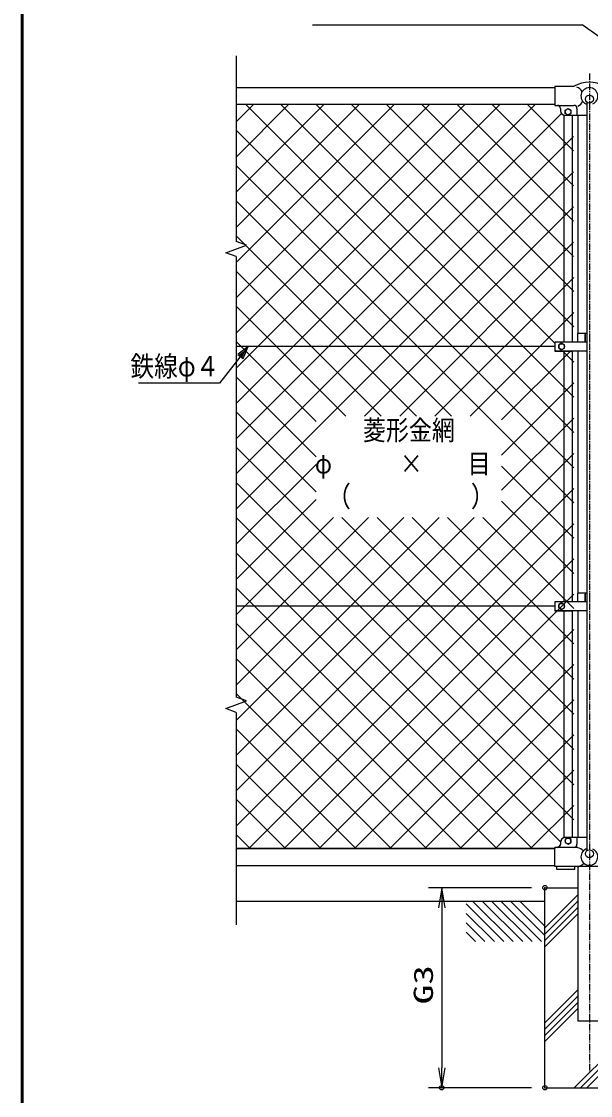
# Model space of a CAD drawing. Units: millimetres, scale not verified. Extents: x -4425 to 4425, y -3150 to 3150.
# Drawn here: x -4050 to -2771, y -814 to 1602 of the extents above; entities that cross this region are included whole.
import ezdxf
from ezdxf.enums import TextEntityAlignment as Align

# ---------------------------------------------------------------- set-up
doc = ezdxf.new("R2010")
doc.units = ezdxf.units.MM
doc.header["$LTSCALE"] = 20
doc.header["$PDMODE"] = 32
doc.header["$PDSIZE"] = 10
doc.linetypes.add('USER1', pattern=[1.125, 0.75, -0.125, 0.125, -0.125])
for name, color, linetype, lineweight in [('0-0_1', 7, 'Continuous', 25), ('0-1_CENTLN-L', 2, 'USER1', 25), ('0-2_0', 7, 'Continuous', 25), ('0-4_WAKU', 7, 'Continuous', 25), ('0-5_11', 4, 'Continuous', 25), ('0-6_13', 7, 'Continuous', 25), ('0-7_DEFPOINTS', 7, 'Continuous', 25)]:
    doc.layers.add(name, color=color, linetype=linetype, lineweight=lineweight)
doc.styles.add('ＭＳ ゴシック', font='')
doc.styles.get('ＭＳ ゴシック').set_extended_font_data('MS Gothic')

# ---------------------------------------------------------------- blocks, each defined once
blk = doc.blocks.new('C14')
at = {"layer": '0-5_11'}
blk.add_line((53047.8, 72755.4), (54875.5, 70927.7), dxfattribs=at)
blk = doc.blocks.new('C15')
at = {"layer": '0-5_11'}
blk.add_line((53472, 72755.4), (55299.8, 70927.7), dxfattribs=at)
blk = doc.blocks.new('C16')
at = {"layer": '0-5_11'}
blk.add_line((53896.3, 72755.4), (55724.1, 70927.7), dxfattribs=at)
blk = doc.blocks.new('C17')
at = {"layer": '0-5_11'}
blk.add_line((54320.6, 72755.4), (56148.3, 70927.7), dxfattribs=at)
blk = doc.blocks.new('C18')
at = {"layer": '0-5_11'}
blk.add_line((54744.8, 72755.4), (56298.1, 71202.2), dxfattribs=at)
blk = doc.blocks.new('C19')
at = {"layer": '0-5_11'}
blk.add_line((55169.1, 72755.4), (56298.1, 71626.5), dxfattribs=at)
blk = doc.blocks.new('C20')
at = {"layer": '0-0_1', "color": 4}
blk.add_lwpolyline([(35688.1, 87922.5), (35459.9, 88455.4), (35923.9, 88107.9)], close=True, dxfattribs=at)
for points in [[(35459.9, 88455.4), (36754.6, 86808.6), (40402.6, 86808.6)], [(35747, 87968.8), (35632.9, 88235.3), (35864.9, 88061.5)]]:
    blk.add_lwpolyline(points, dxfattribs=at)
blk = doc.blocks.new('DARROWS')
at = {"layer": '0-2_0', "color": 2}
blk.add_line((0, 0), (-19.982, 0), dxfattribs=at)
blk.add_lwpolyline([(-20, -3.333), (0, 0), (-20, 3.333)], dxfattribs=at)

msp = doc.modelspace()

# ---------------------------------------------------------------- linework, layer by layer
at = {"layer": '0-0_1', "color": 4}
for p, q in [((-3567.45, 1524.23), (-3567.45, 1106.95)), ((-3590.94, 1081.3), (-3543.95, 1098.4)), ((-3543.95, 1098.4), (-3567.45, 1106.95)), ((-3567.45, 1072.74), (-3590.94, 1081.3)), ((-3567.45, 1072.74), (-3567.45, 81.95)), ((-3590.94, 56.3), (-3543.95, 73.4)), ((-3543.95, 73.4), (-3567.45, 81.95)), ((-3567.45, 47.74), (-3590.94, 56.3)), ((-3567.45, 47.74), (-3567.45, -430.25)), ((-2873.27, -436.87), (-2798.27, -361.87)), ((-2873.27, -451.02), (-2798.27, -376.02)), ((-2873.27, -465.16), (-2798.27, -390.16)), ((-2873.27, -479.3), (-2798.27, -404.3)), ((-2873.27, -650.44), (-2799.07, -576.24)), ((-2873.27, -664.58), (-2799.07, -590.38)), ((-2873.27, -678.72), (-2799.07, -604.52)), ((-2873.27, -692.86), (-2799.07, -618.66)), ((-2807.28, -796.57), (-2673.27, -662.57)), ((-2793.14, -796.57), (-2673.27, -676.71)), ((-2778.99, -796.57), (-2673.27, -690.85))]:
    msp.add_line(p, q, dxfattribs=at)
at = {"layer": '0-0_1'}
for p, q in [((-3567.45, 1453.43), (-2851.26, 1453.43)), ((-3567.45, 1415.43), (-2851.26, 1415.43)), ((-3567.45, 1376.05), (-3528.07, 1415.43)), ((-3567.45, 1296.86), (-3448.88, 1415.43)), ((-3567.45, 1217.66), (-3369.68, 1415.43)), ((-3567.45, 1138.46), (-3290.48, 1415.43)), ((-3567.45, 1059.27), (-3211.29, 1415.43)), ((-3567.45, 980.07), (-3132.09, 1415.43)), ((-3567.45, 900.88), (-3052.9, 1415.43)), ((-3567.45, 821.68), (-2973.7, 1415.43)), ((-3567.45, 742.48), (-2894.5, 1415.43)), ((-2808.53, 677.3), (-3546.66, 1415.43)), ((-2808.56, 756.52), (-3467.46, 1415.43)), ((-2851.27, 878.42), (-3388.27, 1415.43)), ((-2808.61, 914.96), (-3309.07, 1415.43)), ((-2808.63, 994.18), (-3229.88, 1415.43)), ((-2808.66, 1073.4), (-3150.68, 1415.43)), ((-2808.68, 1152.62), (-3071.48, 1415.43)), ((-2808.71, 1231.85), (-2992.29, 1415.43)), ((-2808.73, 1311.07), (-2913.09, 1415.43)), ((-2838.27, 1405.93), (-2838.27, 1400.93)), ((-2801.27, 1405.93), (-2801.27, 1390.93)), ((-2778.27, -262.69), (-2778.27, 1419.54)), ((-3567.45, 663.29), (-2836.07, 1394.67)), ((-2828.27, 1390.93), (-2778.27, 1390.93)), ((-2828.27, 1390.93), (-2778.27, 1390.93)), ((-2799.07, 1390.93), (-2799.07, 900.04)), ((-2808.51, 598.08), (-3567.45, 1357.02)), ((-3567.45, 584.09), (-2808.74, 1342.79)), ((-2808.48, 518.85), (-3567.45, 1277.82)), ((-3567.45, 504.9), (-2808.72, 1263.62)), ((-3083, 714.18), (-3567.45, 1198.62)), ((-3278.97, 714.18), (-2808.69, 1184.45)), ((-3162.2, 714.18), (-3567.45, 1119.43)), ((-3199.77, 714.18), (-2808.67, 1105.28)), ((-3241.39, 714.18), (-3567.45, 1040.23)), ((-3120.58, 714.18), (-2808.64, 1026.11)), ((-3320.59, 714.18), (-3567.45, 961.04)), ((-3041.38, 714.18), (-2808.62, 946.94)), ((-3387.57, 701.96), (-3567.45, 881.84)), ((-2851.27, 870.43), (-3567.45, 870.43)), ((-2970.59, 705.78), (-2815.94, 860.43)), ((-2808.58, 835.74), (-2833.27, 860.43)), ((-2799.07, 860.43), (-2799.07, 316.04)), ((-3387.57, 622.77), (-3567.45, 802.64)), ((-2970.59, 626.58), (-2808.57, 788.6)), ((-3387.57, 543.57), (-3567.45, 723.45)), ((-2970.59, 547.38), (-2808.54, 709.43)), ((-2808.28, -114.92), (-3567.45, 644.25)), ((-3567.45, -128.67), (-2808.52, 630.26)), ((-3567.45, 425.7), (-3387.57, 605.58)), ((-2808.45, 439.63), (-2970.59, 601.76)), ((-2808.25, -194.14), (-3567.45, 565.06)), ((-3567.45, -207.87), (-2808.49, 551.09)), ((-3567.45, 346.5), (-3387.57, 526.38)), ((-2808.43, 360.41), (-2970.59, 522.57)), ((-3567.45, 267.31), (-3348.84, 485.91)), ((-3567.45, 188.11), (-3269.65, 485.91)), ((-3567.45, 108.92), (-3190.45, 485.91)), ((-3567.45, 29.72), (-3111.26, 485.91)), ((-3567.45, -49.48), (-3032.06, 485.91)), ((-2838.05, -243.54), (-3567.45, 485.86)), ((-2808.3, -35.7), (-3329.91, 485.91)), ((-2808.33, 43.53), (-3250.71, 485.91)), ((-2808.35, 122.75), (-3171.52, 485.91)), ((-2808.38, 201.97), (-3092.32, 485.91)), ((-2808.4, 281.19), (-3013.12, 485.91)), ((-3538.96, -258.58), (-2808.46, 471.92)), ((-2902.21, -258.57), (-3567.45, 406.66)), ((-3459.76, -258.58), (-2808.44, 392.75)), ((-2981.4, -258.58), (-3567.45, 327.47)), ((-3380.57, -258.58), (-2808.41, 313.58)), ((-2851.27, 286.43), (-3567.45, 286.43)), ((-2799.07, 276.43), (-2799.07, -234.08)), ((-3060.6, -258.58), (-3567.45, 248.27)), ((-3301.37, -258.58), (-2808.39, 234.41)), ((-3139.79, -258.58), (-3567.45, 169.08)), ((-3222.17, -258.58), (-2808.36, 155.24)), ((-3218.99, -258.58), (-3567.45, 89.88)), ((-3142.98, -258.58), (-2808.34, 76.06)), ((-3298.18, -258.58), (-3567.45, 10.68)), ((-3063.78, -258.58), (-2808.31, -3.11)), ((-3377.38, -258.58), (-3567.45, -68.51)), ((-2984.59, -258.58), (-2808.29, -82.28)), ((-3456.58, -258.58), (-3567.45, -147.71)), ((-2905.39, -258.57), (-2808.26, -161.45)), ((-3535.77, -258.58), (-3567.45, -226.9)), ((-2778.27, -234.08), (-2828.27, -234.08)), ((-2801.27, -234.08), (-2801.27, -249.08)), ((-3567.45, -258.57), (-2851.26, -258.57)), ((-2838.27, -244.08), (-2838.27, -249.08)), ((-3567.45, -296.57), (-2851.26, -296.57)), ((-2806.26, -306.07), (-2806.26, -299.07)), ((-2799.07, -299.07), (-2799.07, -646.57)), ((-2873.27, -346.57), (-2798.27, -346.57)), ((-2873.27, -796.57), (-2873.27, -346.57)), ((-2748.27, -646.57), (-2799.07, -646.57)), ((-2873.27, -796.57), (-2673.27, -796.57))]:
    msp.add_line(p, q, dxfattribs=at)
at = {"layer": '0-0_1', "color": 1}
for p, q in [((-2903.27, -346.57), (-3135.32, -346.57)), ((-2903.27, -796.57), (-3135.32, -796.57))]:
    msp.add_line(p, q, dxfattribs=at)
at = {"layer": '0-0_1', "color": 2}
msp.add_line((-3105.32, -391.57), (-3105.32, -751.57), dxfattribs=at)
at = {"layer": '0-0_1'}
for points in [[(-2821.27, 1405.93), (-2814.77, 1402.18), (-2814.77, 1394.67), (-2821.27, 1390.92), (-2827.77, 1394.67), (-2827.77, 1402.18)], [(-2821.27, -249.08), (-2814.77, -245.32), (-2814.77, -237.82), (-2821.27, -234.07), (-2827.77, -237.82), (-2827.77, -245.32)]]:
    msp.add_lwpolyline(points, close=True, dxfattribs=at)
msp.add_lwpolyline([(-2806.26, -306.07), (-2846.26, -306.07), (-2846.26, -299.07)], dxfattribs=at)
for centre, radius in [((-2773.27, 1427.03), 9), ((-2773.27, 1427.03), 9), ((-2821.27, 1398.43), 6.5), ((-2821.27, -241.57), 6.5), ((-2773.27, -270.17), 9), ((-2773.27, -270.18), 9)]:
    msp.add_circle(centre, radius, dxfattribs=at)
for centre, radius, start, end in [((-2810.04, 1432.17), 23.62, 29.45065, 69.28887), ((-2773.25, 1433.89), 19, 292.92938, 245.65717), ((-2845.27, 1405.93), 7, 0, 90), ((-2808.27, 1405.93), 7, 0, 90), ((-2810.04, 1432.17), 23.62, 297.41006, 335.92068), ((-2780.25, 1418.42), 2, 245.55466, 10.65671), ((-2828.27, 1400.93), 10, 180, 270), ((-2828.27, -244.08), 10, 90, 180), ((-2845.27, -249.08), 7, 270, 0), ((-2808.27, -249.08), 7, 270, 0), ((-2803.42, -278.17), 21.8, 41.05253, 81.03282), ((-2773.29, -277.04), 19, 112.92847, 65.65711), ((-2780.29, -261.56), 2, 349.34329, 96.63318), ((-2803.42, -278.17), 21.8, 286.57132, 323.26834)]:
    msp.add_arc(centre, radius, start, end, dxfattribs=at)
at = {"layer": '0-1_CENTLN-L'}
msp.add_line((-2773.27, 1484.99), (-2773.27, -762.57), dxfattribs=at)
at = {"layer": '0-2_0', "color": 2}
for p in [(-3395.58, 1594.42), (-2601.14, 1460.39)]:
    msp.add_line(p, (-2789.4, 1594.42), dxfattribs=at)
at = {"layer": '0-4_WAKU'}
msp.add_line((-4048.09, -2923), (-4048.09, 2923), dxfattribs=at)
msp.add_lwpolyline([(-4050.09, 2925), (4199.91, 2925), (4199.91, -2925), (-4050.09, -2925)], close=True, dxfattribs=at)
msp.add_lwpolyline([(-4046.09, -2921), (-4046.09, 2921), (4195.91, 2921)], dxfattribs=at)
at = {"layer": '0-5_11', "color": 7}
msp.add_line((-3567.45, -376.57), (-2873.27, -376.57), dxfattribs=at)
at = {"layer": '0-5_11'}
for p, q in [((-3050.46, -383.11), (-2965.61, -467.96)), ((-3050.46, -404.32), (-2986.82, -467.96)), ((-3050.46, -425.54), (-3008.04, -467.96)), ((-3050.46, -446.75), (-3029.25, -467.96))]:
    msp.add_line(p, q, dxfattribs=at)
at = {"layer": '0-6_13'}
for p, q in [((-2851.26, 1455.93), (-2807.27, 1455.93)), ((-2851.26, 1455.93), (-2851.26, 1412.93)), ((-2851.26, 1412.93), (-2808.27, 1412.93)), ((-2830.77, 1390.93), (-2830.77, 880.43)), ((-2811.77, 1390.93), (-2811.77, 880.43)), ((-2800.25, 900.04), (-2800.25, 880.43)), ((-2778.27, 900.04), (-2800.25, 900.04)), ((-2783.08, 900.04), (-2783.08, 880.43)), ((-2783.08, 882.88), (-2783.08, 897.59)), ((-2773.27, 900.04), (-2773.27, 880.43)), ((-2851.27, 880.43), (-2851.27, 860.43)), ((-2778.27, 880.43), (-2851.27, 880.43)), ((-2778.27, 880.43), (-2800.25, 880.43)), ((-2778.27, 860.43), (-2851.27, 860.43)), ((-2830.77, 860.43), (-2830.77, 296.43)), ((-2811.77, 860.43), (-2811.77, 296.43)), ((-2800.25, 316.04), (-2800.25, 296.43)), ((-2778.27, 316.04), (-2800.25, 316.04)), ((-2783.08, 316.04), (-2783.08, 296.43)), ((-2773.27, 316.04), (-2773.27, 296.43)), ((-2851.27, 296.43), (-2851.27, 276.43)), ((-2778.27, 296.43), (-2851.27, 296.43)), ((-2835.77, 293.93), (-2842.27, 290.18)), ((-2842.27, 290.18), (-2842.27, 282.67)), ((-2829.27, 290.18), (-2835.77, 293.93)), ((-2829.27, 282.67), (-2829.27, 290.18)), ((-2778.27, 296.43), (-2800.25, 296.43)), ((-2783.08, 298.88), (-2783.08, 313.59)), ((-2778.27, 276.43), (-2851.27, 276.43)), ((-2842.27, 282.67), (-2835.77, 278.92)), ((-2835.77, 278.92), (-2829.27, 282.67)), ((-2830.77, 276.43), (-2830.77, -234.08)), ((-2811.77, 276.43), (-2811.77, -234.08)), ((-2799.07, -256.08), (-2851.26, -256.08))]:
    msp.add_line(p, q, dxfattribs=at)
msp.add_lwpolyline([(-2835.77, 877.93), (-2842.27, 874.18), (-2842.27, 866.67), (-2835.77, 862.92), (-2829.27, 866.67), (-2829.27, 874.18)], close=True, dxfattribs=at)
msp.add_lwpolyline([(-2732.63, -299.07), (-2851.26, -299.07), (-2851.26, -256.08)], dxfattribs=at)
for centre in [(-2835.77, 870.43), (-2835.77, 286.43)]:
    msp.add_circle(centre, 6.5, dxfattribs=at)
msp.add_arc((-2773.27, 1396.21), 68.72, 60.347, 119.65305, dxfattribs=at)
at = {"layer": '0-7_DEFPOINTS'}
for p, q in [((-2838.27, 1403.43), (-2838.27, 1400.93)), ((-2830.77, 1390.93), (-2808.77, 1390.93))]:
    msp.add_line(p, q, dxfattribs=at)
for points in [[(-3567.45, 1415.43), (-2851.26, 1415.43), (-2851.26, 1412.93), (-2845.27, 1412.93)], [(-2808.77, 880.43), (-2851.27, 880.43), (-2851.27, 860.43), (-2811.77, 860.43), (-2811.77, 296.43), (-2851.27, 296.43), (-2851.27, 276.43), (-2811.77, 276.43), (-2811.77, -234.08), (-2830.77, -234.08), (-2835.34, -237), (-2838.27, -244.08), (-2838.27, -249.08), (-2839.14, -251.78), (-2840.97, -254.27), (-2843.82, -255.6), (-2845.23, -256.08), (-2851.26, -256.08), (-2851.26, -258.57), (-3567.45, -258.57)]]:
    msp.add_lwpolyline(points, dxfattribs=at)
for p in [(-2873.27, -346.57), (-3105.32, -796.57), (-2873.27, -796.57)]:
    msp.add_point(p, dxfattribs=at)

# ---------------------------------------------------------------- block references
at = {"layer": '0-0_1', "xscale": 2.25, "yscale": 2.25}
for p, rotation in [((-3105.32, -346.57), 90), ((-3105.32, -796.57), 270)]:
    msp.add_blockref('DARROWS', p, dxfattribs=dict(at, rotation=rotation))
at = {"layer": '0-2_0', "yscale": 0.05}
for name, p, xscale in [('C20', (-1767.24, -3552.47), -0.05), ('C14', (-5688.17, -4014.35), 0.05), ('C15', (-5688.17, -4014.35), 0.05), ('C16', (-5688.17, -4014.35), 0.05), ('C17', (-5688.17, -4014.35), 0.05), ('C18', (-5688.17, -4014.35), 0.05), ('C19', (-5688.17, -4014.35), 0.05)]:
    msp.add_blockref(name, p, dxfattribs=dict(at, xscale=xscale))

# ---------------------------------------------------------------- texts
at = {"layer": '0-0_1', "color": 4, "style": 'ＭＳ ゴシック', "width": 0.85}
for s, height, p in [('鉄線φ４', 45.92, (-3805.12, 789.5)), ('菱形金網', 44.57, (-3282.49, 646.73)), ('φ\u3000\u3000\u3000×\u3000\u3000目', 43.92, (-3390.49, 571.86)), ('（\u3000\u3000\u3000\u3000\u3000）', 46.52, (-3363.49, 496.35))]:
    msp.add_text(s, height=height, dxfattribs=at).set_placement(p, align=Align.BOTTOM_LEFT)
at = {"layer": '0-0_1', "color": 3, "style": 'ＭＳ ゴシック', "width": 1.5}
msp.add_text('G3', height=43.3, rotation=90, dxfattribs=at).set_placement((-3112, -609.07), align=Align.BOTTOM_LEFT)

doc.saveas('drawing.dxf')
